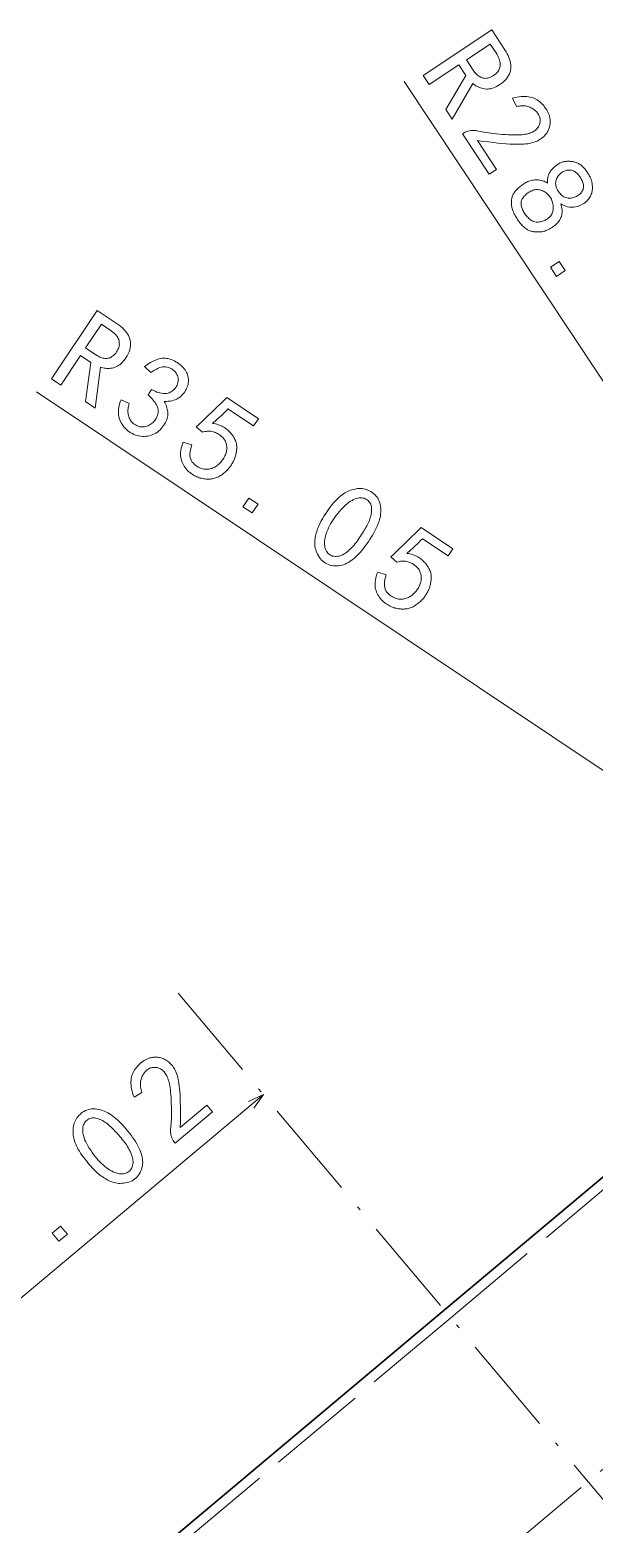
# Model space of a CAD drawing. Extents: x 71 to 1149, y 128 to 824.
# Drawn here: x 585 to 652.7, y 644.3 to 823.7 of the extents above; entities that cross this region are included whole.
import ezdxf

# ---------------------------------------------------------------- set-up
doc = ezdxf.new("R2010")
doc.units = 0
doc.linetypes.add('DASHDOT', pattern=[18.5, 12, -3, 0.5, -3])
doc.linetypes.add('DASHED', pattern=[15, 12, -3])

msp = doc.modelspace()

# ---------------------------------------------------------------- linework, layer by layer
at = {"color": 7, "lineweight": 13}
for p, q in [((709.49, 697.62), (629.94, 817.54)), ((709.49, 697.62), (585.78, 780.28)), ((613.03, 695.9), (457.52, 565.41))]:
    msp.add_line(p, q, dxfattribs=at)
at = {"color": 7, "lineweight": 35}
for q in [(692.2, 718.23), (481.53, 541.46)]:
    msp.add_line((634.75, 670.02), q, dxfattribs=at)
at = {"color": 7, "linetype": 'DASHED', "lineweight": 13}
for q in [(692.97, 717.31), (482.3, 540.54)]:
    msp.add_line((635.52, 669.1), q, dxfattribs=at)
at = {"color": 7, "linetype": 'DASHDOT', "lineweight": 13}
for p, q in [((602.8, 708.09), (701.27, 590.74)), ((679.53, 672.49), (471.32, 497.78))]:
    msp.add_line(p, q, dxfattribs=at)
at = {"color": 7, "lineweight": 13}
for points in [[(635.69, 813.03), (634.92, 814.18), (637.33, 818.28), (636.5, 819.53), (632.94, 817.17), (632.2, 818.28), (640.44, 823.74), (642.04, 821.33), (642.18, 821.1), (642.31, 820.87), (642.42, 820.65), (642.52, 820.42), (642.59, 820.19), (642.66, 819.97), (642.7, 819.75), (642.73, 819.53), (642.74, 819.31), (642.73, 819.09), (642.7, 818.87), (642.65, 818.66), (642.58, 818.46), (642.48, 818.26), (642.36, 818.06), (642.22, 817.87), (642.05, 817.69), (641.86, 817.51), (641.64, 817.33), (641.4, 817.17), (641.21, 817.05), (641.02, 816.94), (640.84, 816.85), (640.65, 816.78), (640.47, 816.72), (640.29, 816.68), (640.11, 816.65), (639.93, 816.64), (639.76, 816.64), (639.59, 816.66), (639.42, 816.69), (639.26, 816.73), (639.11, 816.77), (638.96, 816.83), (638.81, 816.89), (638.68, 816.96), (638.54, 817.04), (638.42, 817.12), (638.3, 817.22), (638.18, 817.32)], [(640.67, 818.27), (640.8, 818.37), (640.92, 818.46), (641.02, 818.56), (641.12, 818.67), (641.2, 818.78), (641.28, 818.89), (641.34, 819.01), (641.39, 819.13), (641.43, 819.26), (641.46, 819.39), (641.47, 819.52), (641.47, 819.66), (641.46, 819.81), (641.43, 819.96), (641.39, 820.11), (641.33, 820.27), (641.26, 820.44), (641.18, 820.61), (641.08, 820.79), (640.96, 820.97), (640.26, 822.03), (637.42, 820.14), (638.31, 818.79), (638.39, 818.68), (638.47, 818.58), (638.56, 818.48), (638.65, 818.39), (638.75, 818.3), (638.85, 818.23), (638.96, 818.16), (639.07, 818.09), (639.18, 818.04), (639.3, 817.99), (639.42, 817.95), (639.54, 817.93), (639.67, 817.92), (639.8, 817.93), (639.94, 817.95), (640.08, 817.98), (640.22, 818.03), (640.37, 818.1), (640.52, 818.18)], [(637.12, 811.39), (637.27, 811.47), (637.43, 811.54), (637.59, 811.59), (637.76, 811.63), (637.93, 811.65), (638.11, 811.66), (638.29, 811.66), (638.48, 811.65), (638.67, 811.62), (638.87, 811.58), (639.07, 811.53), (639.3, 811.49), (639.54, 811.44), (639.8, 811.4), (640.08, 811.36), (640.37, 811.32), (640.69, 811.28), (641.02, 811.25), (641.36, 811.22), (641.73, 811.19), (642.09, 811.16), (642.43, 811.14), (642.76, 811.13), (643.06, 811.12), (643.34, 811.12), (643.61, 811.12), (643.85, 811.13), (644.07, 811.15), (644.28, 811.17), (644.46, 811.2), (644.63, 811.23), (644.79, 811.27), (644.94, 811.31), (645.08, 811.36), (645.22, 811.41), (645.34, 811.47), (645.46, 811.53), (645.57, 811.6), (645.67, 811.67), (645.76, 811.75), (645.84, 811.83), (645.92, 811.91), (645.99, 812), (646.05, 812.09), (646.1, 812.19), (646.15, 812.29), (646.18, 812.39), (646.21, 812.5), (646.24, 812.62), (646.25, 812.73), (646.26, 812.85), (646.26, 812.96), (646.25, 813.08), (646.23, 813.19), (646.2, 813.29), (646.16, 813.4), (646.12, 813.5), (646.06, 813.6), (646, 813.7), (645.93, 813.8), (645.85, 813.89), (645.76, 813.98), (645.67, 814.06), (645.58, 814.14), (645.48, 814.21), (645.37, 814.28), (645.26, 814.34), (645.15, 814.4), (645.03, 814.46), (644.9, 814.51), (644.77, 814.55), (644.64, 814.58), (644.5, 814.61), (644.36, 814.62), (644.21, 814.63), (644.06, 814.63), (643.91, 814.62), (643.75, 814.6), (643.59, 814.57), (643.43, 814.53), (642.96, 815.54), (643.23, 815.61), (643.49, 815.66), (643.74, 815.7), (643.98, 815.73), (644.21, 815.74), (644.44, 815.74), (644.65, 815.73), (644.85, 815.71), (645.05, 815.68), (645.23, 815.63), (645.41, 815.57), (645.58, 815.5), (645.75, 815.42), (645.91, 815.33), (646.06, 815.23), (646.21, 815.12), (646.35, 815), (646.48, 814.87), (646.61, 814.73), (646.73, 814.57), (646.8, 814.48), (646.87, 814.4), (646.93, 814.31), (646.99, 814.22), (647.05, 814.13), (647.1, 814.04), (647.15, 813.95), (647.2, 813.87), (647.24, 813.78), (647.28, 813.69), (647.32, 813.6), (647.35, 813.51), (647.37, 813.42), (647.4, 813.32), (647.42, 813.22), (647.44, 813.12), (647.45, 813.01), (647.46, 812.9), (647.47, 812.79), (647.47, 812.67), (647.47, 812.56), (647.46, 812.44), (647.44, 812.32), (647.42, 812.2), (647.39, 812.08), (647.35, 811.96), (647.3, 811.84), (647.25, 811.72), (647.19, 811.59), (647.12, 811.47), (647.05, 811.35), (646.96, 811.23), (646.87, 811.12), (646.77, 811.01), (646.66, 810.9), (646.54, 810.8), (646.41, 810.7), (646.27, 810.61), (646.13, 810.52), (645.97, 810.43), (645.81, 810.35), (645.63, 810.28), (645.44, 810.21), (645.23, 810.16), (645.01, 810.11), (644.77, 810.07), (644.52, 810.04), (644.26, 810.02), (643.99, 810), (643.7, 810), (643.38, 810), (643.02, 810.01), (642.63, 810.03), (642.19, 810.06), (641.71, 810.1), (641.19, 810.15), (640.64, 810.21), (640.04, 810.28), (639.4, 810.35), (638.72, 810.44), (641.02, 806.97), (640.15, 806.4), (636.93, 811.26)], [(644.3, 805.27), (644.42, 805.34), (644.54, 805.41), (644.66, 805.47), (644.79, 805.52), (644.92, 805.57), (645.06, 805.62), (645.19, 805.65), (645.34, 805.68), (645.48, 805.71), (645.63, 805.73), (645.78, 805.74), (645.93, 805.74), (646.08, 805.73), (646.23, 805.71), (646.38, 805.67), (646.54, 805.63), (646.69, 805.58), (646.84, 805.51), (647, 805.44), (647.16, 805.35), (647.15, 805.51), (647.15, 805.66), (647.16, 805.81), (647.17, 805.94), (647.19, 806.07), (647.22, 806.2), (647.25, 806.31), (647.29, 806.42), (647.34, 806.52), (647.39, 806.62), (647.45, 806.71), (647.51, 806.8), (647.58, 806.89), (647.65, 806.98), (647.73, 807.06), (647.81, 807.15), (647.9, 807.23), (647.99, 807.31), (648.09, 807.38), (648.19, 807.46), (648.29, 807.53), (648.39, 807.6), (648.49, 807.66), (648.6, 807.72), (648.7, 807.76), (648.8, 807.81), (648.9, 807.85), (649, 807.88), (649.1, 807.9), (649.2, 807.92), (649.3, 807.94), (649.4, 807.95), (649.5, 807.96), (649.61, 807.96), (649.71, 807.96), (649.82, 807.96), (649.93, 807.95), (650.04, 807.93), (650.15, 807.92), (650.26, 807.9), (650.37, 807.87), (650.47, 807.84), (650.58, 807.81), (650.68, 807.77), (650.78, 807.73), (650.87, 807.68), (650.96, 807.63), (651.05, 807.58), (651.13, 807.52), (651.21, 807.45), (651.29, 807.39), (651.36, 807.32), (651.44, 807.24), (651.51, 807.17), (651.58, 807.09), (651.65, 807), (651.72, 806.92), (651.79, 806.83), (651.86, 806.74), (651.92, 806.64), (651.98, 806.55), (652.04, 806.45), (652.1, 806.36), (652.15, 806.26), (652.2, 806.17), (652.25, 806.08), (652.29, 805.98), (652.33, 805.89), (652.37, 805.8), (652.4, 805.71), (652.43, 805.62), (652.46, 805.52), (652.48, 805.42), (652.5, 805.32), (652.51, 805.21), (652.52, 805.1), (652.53, 804.99), (652.54, 804.87), (652.54, 804.75), (652.53, 804.62), (652.52, 804.49), (652.51, 804.37), (652.48, 804.24), (652.45, 804.12), (652.4, 804), (652.35, 803.88), (652.29, 803.76), (652.22, 803.64), (652.14, 803.52), (652.06, 803.4), (651.96, 803.29), (651.86, 803.18), (651.75, 803.08), (651.62, 802.99), (651.49, 802.9), (651.35, 802.81), (651.2, 802.74), (651.04, 802.66), (650.87, 802.59), (650.69, 802.53), (650.51, 802.48), (650.32, 802.45), (650.13, 802.44), (649.94, 802.45), (649.75, 802.47), (649.55, 802.51), (649.35, 802.57), (649.15, 802.65), (648.95, 802.75), (648.74, 802.87), (648.79, 802.67), (648.84, 802.49), (648.87, 802.31), (648.89, 802.13), (648.89, 801.96), (648.89, 801.8), (648.88, 801.65), (648.85, 801.5), (648.81, 801.35), (648.76, 801.22), (648.7, 801.08), (648.63, 800.95), (648.55, 800.83), (648.46, 800.71), (648.37, 800.59), (648.26, 800.48), (648.15, 800.37), (648.03, 800.26), (647.89, 800.16), (647.75, 800.06), (647.61, 799.97), (647.47, 799.89), (647.33, 799.81), (647.2, 799.75), (647.07, 799.69), (646.94, 799.64), (646.81, 799.59), (646.69, 799.56), (646.57, 799.53), (646.45, 799.51), (646.34, 799.5), (646.23, 799.49), (646.12, 799.48), (646.01, 799.48), (645.9, 799.48), (645.8, 799.48), (645.7, 799.48), (645.6, 799.49), (645.51, 799.5), (645.41, 799.52), (645.32, 799.53), (645.23, 799.56), (645.13, 799.58), (645.04, 799.62), (644.95, 799.66), (644.85, 799.7), (644.76, 799.75), (644.66, 799.81), (644.57, 799.87), (644.47, 799.93), (644.38, 800.01), (644.29, 800.09), (644.19, 800.17), (644.1, 800.27), (644.01, 800.37), (643.91, 800.48), (643.82, 800.59), (643.73, 800.71), (643.63, 800.84), (643.54, 800.98), (643.45, 801.12), (643.37, 801.25), (643.29, 801.39), (643.22, 801.52), (643.15, 801.66), (643.09, 801.79), (643.04, 801.92), (642.99, 802.04), (642.95, 802.17), (642.91, 802.29), (642.88, 802.42), (642.85, 802.54), (642.83, 802.66), (642.82, 802.78), (642.81, 802.9), (642.81, 803.02), (642.81, 803.13), (642.82, 803.25), (642.84, 803.36), (642.86, 803.47), (642.88, 803.58), (642.91, 803.69), (642.95, 803.8), (642.99, 803.9), (643.04, 804), (643.09, 804.1), (643.14, 804.19), (643.21, 804.28), (643.27, 804.37), (643.35, 804.46), (643.42, 804.54), (643.51, 804.63), (643.59, 804.71), (643.68, 804.79), (643.78, 804.87), (643.87, 804.95), (643.97, 805.03), (644.08, 805.11), (644.19, 805.19)], [(648.88, 806.63), (648.78, 806.57), (648.69, 806.49), (648.61, 806.41), (648.53, 806.33), (648.46, 806.24), (648.4, 806.14), (648.33, 806.04), (648.28, 805.93), (648.23, 805.81), (648.18, 805.69), (648.15, 805.56), (648.13, 805.44), (648.12, 805.31), (648.13, 805.17), (648.15, 805.04), (648.18, 804.9), (648.23, 804.77), (648.29, 804.63), (648.36, 804.49), (648.45, 804.34), (648.55, 804.2), (648.65, 804.08), (648.76, 803.97), (648.87, 803.87), (648.98, 803.78), (649.1, 803.71), (649.22, 803.65), (649.34, 803.6), (649.47, 803.57), (649.61, 803.55), (649.74, 803.54), (649.87, 803.54), (650, 803.55), (650.13, 803.57), (650.26, 803.6), (650.38, 803.64), (650.51, 803.69), (650.63, 803.75), (650.75, 803.82), (650.86, 803.9), (650.98, 803.98), (651.08, 804.07), (651.17, 804.17), (651.24, 804.26), (651.31, 804.36), (651.36, 804.47), (651.41, 804.58), (651.44, 804.69), (651.46, 804.8), (651.47, 804.92), (651.47, 805.04), (651.45, 805.16), (651.43, 805.29), (651.4, 805.41), (651.35, 805.54), (651.3, 805.67), (651.23, 805.79), (651.16, 805.92), (651.07, 806.06), (650.97, 806.19), (650.87, 806.32), (650.77, 806.43), (650.66, 806.53), (650.56, 806.62), (650.45, 806.7), (650.35, 806.77), (650.24, 806.82), (650.13, 806.86), (650.02, 806.89), (649.91, 806.9), (649.8, 806.91), (649.69, 806.91), (649.58, 806.9), (649.48, 806.88), (649.37, 806.86), (649.27, 806.83), (649.17, 806.79), (649.07, 806.75), (648.97, 806.69)], [(645.01, 804.31), (644.89, 804.24), (644.78, 804.16), (644.68, 804.08), (644.58, 804), (644.49, 803.91), (644.4, 803.83), (644.32, 803.74), (644.25, 803.64), (644.18, 803.55), (644.12, 803.45), (644.07, 803.34), (644.03, 803.24), (644, 803.13), (643.98, 803.02), (643.97, 802.9), (643.97, 802.79), (643.99, 802.66), (644.01, 802.54), (644.05, 802.41), (644.1, 802.28), (644.15, 802.15), (644.21, 802.03), (644.28, 801.9), (644.35, 801.78), (644.43, 801.66), (644.52, 801.54), (644.61, 801.43), (644.71, 801.31), (644.81, 801.2), (644.92, 801.1), (645.03, 801), (645.15, 800.91), (645.27, 800.84), (645.39, 800.77), (645.51, 800.73), (645.64, 800.69), (645.77, 800.67), (645.9, 800.66), (646.03, 800.66), (646.17, 800.68), (646.3, 800.7), (646.44, 800.73), (646.56, 800.77), (646.69, 800.81), (646.81, 800.86), (646.92, 800.92), (647.03, 800.98), (647.14, 801.05), (647.24, 801.13), (647.34, 801.21), (647.43, 801.3), (647.51, 801.39), (647.59, 801.5), (647.65, 801.6), (647.7, 801.72), (647.75, 801.84), (647.78, 801.97), (647.81, 802.11), (647.82, 802.25), (647.83, 802.4), (647.83, 802.56), (647.82, 802.7), (647.79, 802.85), (647.76, 802.99), (647.72, 803.13), (647.67, 803.26), (647.61, 803.4), (647.54, 803.52), (647.47, 803.65), (647.38, 803.77), (647.28, 803.88), (647.18, 803.99), (647.08, 804.08), (646.98, 804.17), (646.87, 804.25), (646.75, 804.32), (646.63, 804.38), (646.51, 804.44), (646.39, 804.48), (646.26, 804.52), (646.13, 804.54), (646, 804.56), (645.87, 804.56), (645.74, 804.56), (645.62, 804.54), (645.49, 804.52), (645.37, 804.48), (645.25, 804.43), (645.13, 804.38)], [(648.22, 794.13), (647.49, 795.24), (648.55, 795.94), (649.28, 794.83)], [(592.82, 778.33), (591.67, 779.1), (592.31, 783.81), (591.06, 784.64), (588.69, 781.09), (587.58, 781.83), (593.07, 790.05), (595.47, 788.44), (595.7, 788.28), (595.9, 788.12), (596.09, 787.95), (596.27, 787.78), (596.43, 787.6), (596.57, 787.42), (596.7, 787.23), (596.81, 787.04), (596.9, 786.84), (596.98, 786.63), (597.04, 786.43), (597.07, 786.21), (597.08, 785.99), (597.07, 785.77), (597.03, 785.55), (596.97, 785.32), (596.89, 785.08), (596.78, 784.84), (596.65, 784.6), (596.5, 784.35), (596.37, 784.17), (596.23, 784), (596.09, 783.84), (595.95, 783.7), (595.81, 783.58), (595.66, 783.47), (595.5, 783.37), (595.35, 783.29), (595.18, 783.23), (595.02, 783.18), (594.85, 783.14), (594.69, 783.12), (594.53, 783.1), (594.37, 783.09), (594.21, 783.09), (594.06, 783.11), (593.91, 783.13), (593.76, 783.16), (593.61, 783.2), (593.46, 783.25)], [(595.39, 785.09), (595.47, 785.22), (595.55, 785.36), (595.61, 785.49), (595.65, 785.62), (595.69, 785.76), (595.71, 785.89), (595.73, 786.02), (595.72, 786.16), (595.71, 786.29), (595.69, 786.42), (595.65, 786.55), (595.6, 786.68), (595.53, 786.81), (595.45, 786.94), (595.35, 787.07), (595.23, 787.19), (595.1, 787.32), (594.96, 787.44), (594.8, 787.56), (594.62, 787.69), (593.57, 788.39), (591.67, 785.56), (593.02, 784.66), (593.13, 784.59), (593.25, 784.52), (593.37, 784.46), (593.49, 784.42), (593.61, 784.38), (593.73, 784.34), (593.86, 784.32), (593.98, 784.3), (594.11, 784.3), (594.24, 784.3), (594.36, 784.31), (594.49, 784.34), (594.61, 784.38), (594.73, 784.43), (594.84, 784.51), (594.96, 784.59), (595.07, 784.69), (595.18, 784.81), (595.29, 784.94)], [(595.93, 779.31), (596.89, 778.87), (596.85, 778.72), (596.82, 778.57), (596.79, 778.43), (596.77, 778.28), (596.76, 778.13), (596.76, 777.99), (596.76, 777.85), (596.78, 777.7), (596.8, 777.56), (596.82, 777.42), (596.86, 777.29), (596.91, 777.16), (596.97, 777.03), (597.03, 776.91), (597.11, 776.8), (597.2, 776.69), (597.3, 776.59), (597.4, 776.49), (597.52, 776.4), (597.65, 776.32), (597.78, 776.24), (597.92, 776.18), (598.05, 776.13), (598.19, 776.09), (598.33, 776.07), (598.47, 776.06), (598.61, 776.06), (598.75, 776.08), (598.89, 776.11), (599.04, 776.15), (599.18, 776.21), (599.31, 776.27), (599.44, 776.34), (599.56, 776.42), (599.67, 776.51), (599.78, 776.61), (599.88, 776.71), (599.97, 776.83), (600.06, 776.95), (600.14, 777.08), (600.21, 777.22), (600.27, 777.35), (600.32, 777.49), (600.35, 777.63), (600.38, 777.76), (600.39, 777.89), (600.39, 778.03), (600.37, 778.16), (600.35, 778.3), (600.31, 778.43), (600.26, 778.56), (600.2, 778.7), (600.12, 778.84), (600.03, 778.99), (599.92, 779.13), (599.8, 779.28), (599.67, 779.44), (599.52, 779.59), (599.36, 779.75), (599.18, 779.91), (599.6, 780.54), (599.81, 780.43), (600.02, 780.34), (600.22, 780.25), (600.41, 780.19), (600.59, 780.14), (600.77, 780.1), (600.94, 780.07), (601.11, 780.06), (601.27, 780.07), (601.42, 780.09), (601.57, 780.12), (601.71, 780.16), (601.84, 780.22), (601.96, 780.29), (602.08, 780.37), (602.2, 780.46), (602.3, 780.56), (602.4, 780.68), (602.5, 780.8), (602.58, 780.94), (602.66, 781.09), (602.72, 781.23), (602.76, 781.38), (602.79, 781.52), (602.8, 781.67), (602.8, 781.81), (602.78, 781.95), (602.75, 782.09), (602.7, 782.23), (602.63, 782.37), (602.55, 782.51), (602.47, 782.63), (602.37, 782.74), (602.27, 782.85), (602.15, 782.94), (602.03, 783.03), (601.9, 783.1), (601.76, 783.16), (601.61, 783.22), (601.46, 783.26), (601.29, 783.29), (601.12, 783.3), (600.94, 783.28), (600.76, 783.25), (600.57, 783.19), (600.37, 783.12), (600.17, 783.02), (599.96, 782.9), (599.74, 782.77), (599.52, 782.61), (598.75, 783.33), (598.93, 783.46), (599.1, 783.58), (599.28, 783.69), (599.45, 783.8), (599.63, 783.89), (599.8, 783.98), (599.98, 784.06), (600.16, 784.13), (600.33, 784.19), (600.51, 784.24), (600.69, 784.28), (600.87, 784.31), (601.05, 784.32), (601.23, 784.32), (601.41, 784.3), (601.59, 784.27), (601.78, 784.22), (601.96, 784.16), (602.14, 784.09), (602.33, 784), (602.51, 783.9), (602.68, 783.8), (602.84, 783.69), (602.99, 783.57), (603.14, 783.45), (603.27, 783.33), (603.39, 783.19), (603.5, 783.06), (603.61, 782.92), (603.7, 782.77), (603.78, 782.62), (603.85, 782.47), (603.91, 782.32), (603.95, 782.16), (603.99, 782), (604.01, 781.85), (604.02, 781.69), (604.01, 781.53), (604, 781.36), (603.97, 781.2), (603.93, 781.04), (603.88, 780.88), (603.82, 780.72), (603.75, 780.57), (603.67, 780.42), (603.57, 780.28), (603.47, 780.13), (603.36, 780), (603.23, 779.86), (603.09, 779.73), (602.95, 779.61), (602.79, 779.5), (602.62, 779.41), (602.44, 779.33), (602.24, 779.26), (602.03, 779.21), (601.82, 779.17), (601.59, 779.14), (601.34, 779.13), (601.09, 779.13), (601.18, 778.98), (601.26, 778.83), (601.33, 778.68), (601.39, 778.52), (601.44, 778.37), (601.48, 778.21), (601.52, 778.05), (601.54, 777.89), (601.55, 777.73), (601.55, 777.57), (601.53, 777.41), (601.51, 777.24), (601.47, 777.08), (601.41, 776.91), (601.34, 776.74), (601.26, 776.58), (601.16, 776.41), (601.04, 776.24), (600.92, 776.07), (600.77, 775.9), (600.62, 775.73), (600.46, 775.58), (600.29, 775.45), (600.12, 775.33), (599.94, 775.23), (599.75, 775.14), (599.55, 775.07), (599.35, 775.01), (599.14, 774.97), (598.92, 774.94), (598.7, 774.93), (598.49, 774.93), (598.28, 774.95), (598.07, 774.98), (597.87, 775.03), (597.67, 775.09), (597.48, 775.17), (597.29, 775.26), (597.1, 775.36), (596.92, 775.48), (596.74, 775.61), (596.58, 775.75), (596.43, 775.9), (596.3, 776.05), (596.17, 776.21), (596.06, 776.38), (595.95, 776.55), (595.86, 776.73), (595.78, 776.92), (595.72, 777.12), (595.67, 777.32), (595.63, 777.53), (595.61, 777.74), (595.61, 777.95), (595.62, 778.17), (595.65, 778.39), (595.69, 778.61), (595.76, 778.84), (595.83, 779.07)], [(604.42, 773.91), (604.33, 773.62), (604.26, 773.34), (604.21, 773.07), (604.2, 772.83), (604.2, 772.6), (604.23, 772.38), (604.29, 772.19), (604.37, 772.01), (604.48, 771.85), (604.61, 771.7), (604.75, 771.57), (604.9, 771.45), (605.04, 771.35), (605.19, 771.25), (605.33, 771.18), (605.47, 771.11), (605.62, 771.06), (605.76, 771.02), (605.9, 771), (606.04, 770.98), (606.19, 770.98), (606.32, 770.99), (606.46, 771), (606.59, 771.03), (606.72, 771.06), (606.84, 771.09), (606.96, 771.14), (607.08, 771.19), (607.2, 771.25), (607.31, 771.32), (607.42, 771.4), (607.53, 771.48), (607.63, 771.56), (607.73, 771.65), (607.82, 771.75), (607.92, 771.85), (608.01, 771.96), (608.09, 772.08), (608.18, 772.2), (608.26, 772.32), (608.33, 772.45), (608.4, 772.58), (608.46, 772.71), (608.51, 772.83), (608.55, 772.96), (608.58, 773.09), (608.6, 773.22), (608.62, 773.35), (608.63, 773.48), (608.63, 773.6), (608.62, 773.73), (608.6, 773.85), (608.58, 773.97), (608.55, 774.09), (608.51, 774.2), (608.47, 774.31), (608.42, 774.42), (608.36, 774.52), (608.29, 774.62), (608.22, 774.71), (608.14, 774.8), (608.05, 774.89), (607.96, 774.97), (607.86, 775.05), (607.76, 775.12), (607.65, 775.19), (607.53, 775.26), (607.41, 775.32), (607.27, 775.38), (607.14, 775.43), (607, 775.48), (606.86, 775.51), (606.72, 775.54), (606.57, 775.55), (606.43, 775.56), (606.29, 775.55), (606.14, 775.53), (606, 775.51), (605.85, 775.47), (605.7, 775.42), (604.95, 776.06), (605.04, 776.14), (605.19, 776.27), (605.4, 776.47), (605.68, 776.73), (606.01, 777.05), (606.41, 777.44), (606.87, 777.88), (607.4, 778.39), (607.98, 778.95), (608.63, 779.58), (612.42, 777.05), (611.84, 776.18), (608.77, 778.24), (608.55, 778.01), (608.34, 777.8), (608.14, 777.6), (607.94, 777.41), (607.75, 777.23), (607.57, 777.06), (607.39, 776.9), (607.22, 776.76), (607.06, 776.62), (606.91, 776.49), (607.09, 776.46), (607.27, 776.42), (607.44, 776.38), (607.61, 776.33), (607.77, 776.27), (607.92, 776.21), (608.07, 776.14), (608.2, 776.07), (608.34, 775.99), (608.46, 775.9), (608.58, 775.81), (608.7, 775.72), (608.81, 775.62), (608.92, 775.52), (609.02, 775.41), (609.12, 775.3), (609.21, 775.18), (609.3, 775.06), (609.39, 774.94), (609.47, 774.81), (609.55, 774.68), (609.61, 774.55), (609.67, 774.42), (609.72, 774.3), (609.76, 774.17), (609.79, 774.04), (609.81, 773.91), (609.83, 773.78), (609.83, 773.66), (609.83, 773.53), (609.82, 773.4), (609.81, 773.28), (609.79, 773.16), (609.77, 773.04), (609.75, 772.92), (609.73, 772.8), (609.7, 772.69), (609.67, 772.58), (609.64, 772.47), (609.6, 772.36), (609.57, 772.25), (609.52, 772.15), (609.48, 772.04), (609.43, 771.93), (609.37, 771.83), (609.31, 771.72), (609.25, 771.62), (609.19, 771.52), (609.12, 771.41), (609.04, 771.31), (608.96, 771.21), (608.88, 771.11), (608.8, 771.01), (608.71, 770.91), (608.62, 770.82), (608.52, 770.73), (608.42, 770.64), (608.32, 770.55), (608.21, 770.46), (608.1, 770.37), (607.99, 770.29), (607.88, 770.22), (607.76, 770.15), (607.64, 770.09), (607.53, 770.03), (607.41, 769.98), (607.29, 769.94), (607.16, 769.9), (607.04, 769.87), (606.92, 769.85), (606.79, 769.83), (606.66, 769.81), (606.53, 769.81), (606.4, 769.8), (606.27, 769.81), (606.14, 769.81), (606.01, 769.83), (605.87, 769.84), (605.73, 769.87), (605.59, 769.9), (605.45, 769.93), (605.32, 769.97), (605.18, 770.02), (605.04, 770.08), (604.9, 770.14), (604.76, 770.21), (604.62, 770.29), (604.48, 770.38), (604.35, 770.48), (604.21, 770.58), (604.07, 770.69), (603.95, 770.81), (603.83, 770.93), (603.71, 771.06), (603.61, 771.2), (603.51, 771.35), (603.42, 771.51), (603.34, 771.67), (603.26, 771.84), (603.19, 772.02), (603.13, 772.21), (603.09, 772.4), (603.07, 772.61), (603.07, 772.82), (603.08, 773.04), (603.11, 773.26), (603.15, 773.5), (603.22, 773.74), (603.3, 773.99), (603.39, 774.25)], [(620.92, 766.26), (621.1, 766.5), (621.28, 766.73), (621.46, 766.94), (621.63, 767.14), (621.8, 767.32), (621.97, 767.49), (622.14, 767.65), (622.31, 767.79), (622.47, 767.92), (622.63, 768.03), (622.8, 768.14), (622.96, 768.23), (623.13, 768.32), (623.3, 768.39), (623.47, 768.46), (623.64, 768.52), (623.81, 768.57), (623.99, 768.61), (624.16, 768.64), (624.34, 768.67), (624.52, 768.68), (624.7, 768.68), (624.88, 768.66), (625.05, 768.64), (625.23, 768.6), (625.4, 768.54), (625.57, 768.48), (625.74, 768.4), (625.91, 768.31), (626.08, 768.2), (626.24, 768.08), (626.39, 767.95), (626.52, 767.81), (626.64, 767.66), (626.75, 767.5), (626.84, 767.33), (626.92, 767.14), (626.99, 766.95), (627.04, 766.74), (627.08, 766.52), (627.11, 766.3), (627.12, 766.07), (627.12, 765.85), (627.1, 765.62), (627.07, 765.39), (627.03, 765.16), (626.97, 764.93), (626.91, 764.69), (626.82, 764.46), (626.73, 764.22), (626.62, 763.98), (626.5, 763.74), (626.38, 763.5), (626.24, 763.25), (626.09, 763), (625.94, 762.75), (625.77, 762.5), (625.6, 762.24), (625.42, 761.98), (625.22, 761.72), (625.03, 761.46), (624.83, 761.22), (624.63, 760.99), (624.44, 760.77), (624.24, 760.58), (624.04, 760.39), (623.84, 760.22), (623.65, 760.07), (623.45, 759.93), (623.25, 759.8), (623.05, 759.69), (622.85, 759.6), (622.65, 759.52), (622.45, 759.46), (622.25, 759.41), (622.05, 759.38), (621.84, 759.37), (621.64, 759.37), (621.43, 759.38), (621.22, 759.42), (621.02, 759.47), (620.83, 759.53), (620.64, 759.61), (620.47, 759.71), (620.31, 759.81), (620.15, 759.94), (620.01, 760.08), (619.87, 760.23), (619.75, 760.4), (619.64, 760.58), (619.53, 760.77), (619.45, 760.96), (619.37, 761.15), (619.31, 761.34), (619.26, 761.52), (619.22, 761.71), (619.2, 761.89), (619.19, 762.07), (619.19, 762.25), (619.21, 762.43), (619.23, 762.61), (619.26, 762.79), (619.3, 762.97), (619.33, 763.14), (619.38, 763.32), (619.43, 763.49), (619.48, 763.66), (619.54, 763.84), (619.6, 764), (619.67, 764.17), (619.75, 764.35), (619.84, 764.53), (619.93, 764.71), (620.04, 764.91), (620.16, 765.12), (620.29, 765.33), (620.43, 765.55), (620.59, 765.78), (620.75, 766.01)], [(611.67, 765.73), (610.57, 766.47), (611.28, 767.52), (612.38, 766.79)], [(622.13, 765.87), (621.93, 765.63), (621.74, 765.38), (621.56, 765.14), (621.4, 764.9), (621.24, 764.65), (621.1, 764.41), (620.97, 764.17), (620.85, 763.93), (620.75, 763.69), (620.65, 763.45), (620.57, 763.22), (620.5, 762.99), (620.44, 762.77), (620.4, 762.56), (620.38, 762.36), (620.37, 762.16), (620.37, 761.97), (620.39, 761.79), (620.42, 761.62), (620.46, 761.46), (620.52, 761.3), (620.59, 761.16), (620.67, 761.04), (620.75, 760.92), (620.85, 760.82), (620.96, 760.74), (621.07, 760.67), (621.2, 760.61), (621.33, 760.56), (621.48, 760.53), (621.63, 760.52), (621.78, 760.51), (621.94, 760.53), (622.09, 760.55), (622.24, 760.6), (622.4, 760.65), (622.56, 760.72), (622.71, 760.81), (622.87, 760.91), (623.03, 761.03), (623.19, 761.15), (623.34, 761.29), (623.49, 761.43), (623.64, 761.57), (623.78, 761.72), (623.92, 761.88), (624.06, 762.05), (624.19, 762.22), (624.32, 762.4), (624.45, 762.58), (624.57, 762.77), (624.69, 762.95), (624.81, 763.13), (624.92, 763.31), (625.03, 763.49), (625.13, 763.66), (625.23, 763.84), (625.33, 764), (625.43, 764.17), (625.52, 764.34), (625.6, 764.5), (625.68, 764.67), (625.75, 764.83), (625.81, 765), (625.86, 765.17), (625.91, 765.33), (625.95, 765.5), (625.98, 765.67), (626, 765.85), (626.01, 766.02), (626.02, 766.19), (626.01, 766.35), (625.99, 766.5), (625.96, 766.64), (625.91, 766.77), (625.85, 766.9), (625.78, 767.02), (625.7, 767.12), (625.6, 767.22), (625.49, 767.31), (625.37, 767.39), (625.24, 767.45), (625.11, 767.5), (624.97, 767.53), (624.83, 767.55), (624.68, 767.55), (624.53, 767.54), (624.37, 767.51), (624.2, 767.47), (624.03, 767.42), (623.85, 767.34), (623.67, 767.25), (623.49, 767.14), (623.3, 767.02), (623.12, 766.87), (622.92, 766.71), (622.73, 766.52), (622.53, 766.32), (622.33, 766.11)], [(627.78, 758.31), (627.68, 758.01), (627.62, 757.73), (627.57, 757.47), (627.55, 757.22), (627.56, 756.99), (627.59, 756.78), (627.65, 756.58), (627.73, 756.4), (627.84, 756.24), (627.97, 756.09), (628.11, 755.96), (628.26, 755.84), (628.4, 755.74), (628.54, 755.65), (628.69, 755.57), (628.83, 755.5), (628.97, 755.45), (629.12, 755.42), (629.26, 755.39), (629.4, 755.38), (629.54, 755.38), (629.68, 755.38), (629.82, 755.4), (629.95, 755.42), (630.08, 755.45), (630.2, 755.49), (630.32, 755.53), (630.44, 755.59), (630.56, 755.65), (630.67, 755.71), (630.78, 755.79), (630.88, 755.87), (630.99, 755.96), (631.09, 756.05), (631.18, 756.14), (631.28, 756.25), (631.37, 756.36), (631.45, 756.47), (631.54, 756.59), (631.62, 756.72), (631.69, 756.84), (631.76, 756.97), (631.82, 757.1), (631.86, 757.23), (631.91, 757.36), (631.94, 757.48), (631.96, 757.61), (631.98, 757.74), (631.99, 757.87), (631.99, 758), (631.98, 758.12), (631.96, 758.25), (631.94, 758.37), (631.91, 758.48), (631.87, 758.59), (631.83, 758.7), (631.78, 758.81), (631.72, 758.91), (631.65, 759.01), (631.58, 759.1), (631.5, 759.19), (631.41, 759.28), (631.32, 759.36), (631.22, 759.44), (631.12, 759.52), (631.01, 759.59), (630.89, 759.65), (630.76, 759.72), (630.63, 759.77), (630.5, 759.83), (630.36, 759.87), (630.22, 759.91), (630.08, 759.93), (629.93, 759.95), (629.79, 759.95), (629.65, 759.94), (629.5, 759.93), (629.36, 759.9), (629.21, 759.86), (629.06, 759.81), (628.31, 760.45), (628.4, 760.53), (628.55, 760.67), (628.76, 760.87), (629.04, 761.13), (629.37, 761.45), (629.77, 761.83), (630.23, 762.27), (630.75, 762.78), (631.34, 763.35), (631.98, 763.98), (635.78, 761.44), (635.2, 760.58), (632.13, 762.63), (631.91, 762.41), (631.7, 762.2), (631.49, 762), (631.3, 761.81), (631.11, 761.63), (630.93, 761.46), (630.75, 761.3), (630.58, 761.15), (630.42, 761.01), (630.27, 760.88), (630.45, 760.85), (630.63, 760.81), (630.8, 760.77), (630.97, 760.72), (631.13, 760.67), (631.28, 760.6), (631.42, 760.54), (631.56, 760.46), (631.7, 760.38), (631.82, 760.3), (631.94, 760.21), (632.06, 760.11), (632.17, 760.01), (632.27, 759.91), (632.38, 759.8), (632.48, 759.69), (632.57, 759.58), (632.66, 759.46), (632.75, 759.33), (632.83, 759.21), (632.91, 759.08), (632.97, 758.95), (633.03, 758.82), (633.08, 758.69), (633.12, 758.56), (633.15, 758.43), (633.17, 758.31), (633.19, 758.18), (633.19, 758.05), (633.19, 757.92), (633.18, 757.8), (633.17, 757.67), (633.15, 757.55), (633.13, 757.43), (633.11, 757.31), (633.09, 757.2), (633.06, 757.08), (633.03, 756.97), (633, 756.86), (632.96, 756.75), (632.92, 756.65), (632.88, 756.54), (632.84, 756.43), (632.78, 756.33), (632.73, 756.22), (632.67, 756.12), (632.61, 756.01), (632.54, 755.91), (632.47, 755.81), (632.4, 755.7), (632.32, 755.6), (632.24, 755.5), (632.16, 755.4), (632.07, 755.31), (631.98, 755.21), (631.88, 755.12), (631.78, 755.03), (631.68, 754.94), (631.57, 754.85), (631.46, 754.77), (631.35, 754.69), (631.24, 754.61), (631.12, 754.54), (631, 754.48), (630.88, 754.42), (630.77, 754.37), (630.64, 754.33), (630.52, 754.29), (630.4, 754.26), (630.28, 754.24), (630.15, 754.22), (630.02, 754.21), (629.89, 754.2), (629.76, 754.2), (629.63, 754.2), (629.5, 754.21), (629.36, 754.22), (629.23, 754.24), (629.09, 754.26), (628.95, 754.29), (628.81, 754.32), (628.67, 754.37), (628.54, 754.41), (628.4, 754.47), (628.26, 754.54), (628.12, 754.61), (627.98, 754.69), (627.84, 754.77), (627.7, 754.87), (627.57, 754.97), (627.43, 755.08), (627.31, 755.2), (627.19, 755.32), (627.07, 755.46), (626.97, 755.6), (626.87, 755.75), (626.78, 755.9), (626.7, 756.07), (626.62, 756.24), (626.55, 756.42), (626.49, 756.6), (626.45, 756.8), (626.43, 757), (626.43, 757.21), (626.44, 757.43), (626.47, 757.66), (626.51, 757.89), (626.58, 758.13), (626.66, 758.38), (626.75, 758.64)], [(602.28, 690.24), (602.18, 690.38), (602.1, 690.53), (602.03, 690.69), (601.97, 690.85), (601.92, 691.02), (601.89, 691.19), (601.87, 691.37), (601.87, 691.56), (601.87, 691.75), (601.89, 691.95), (601.92, 692.17), (601.94, 692.39), (601.95, 692.64), (601.97, 692.9), (601.97, 693.18), (601.98, 693.48), (601.98, 693.79), (601.98, 694.13), (601.97, 694.47), (601.96, 694.84), (601.95, 695.2), (601.93, 695.55), (601.91, 695.87), (601.88, 696.17), (601.85, 696.46), (601.82, 696.72), (601.78, 696.96), (601.74, 697.18), (601.69, 697.38), (601.64, 697.56), (601.59, 697.72), (601.54, 697.87), (601.47, 698.02), (601.41, 698.16), (601.34, 698.28), (601.27, 698.4), (601.2, 698.51), (601.12, 698.61), (601.04, 698.7), (600.95, 698.79), (600.86, 698.86), (600.77, 698.92), (600.67, 698.98), (600.58, 699.03), (600.47, 699.07), (600.37, 699.11), (600.26, 699.13), (600.15, 699.15), (600.04, 699.16), (599.92, 699.16), (599.8, 699.16), (599.69, 699.14), (599.58, 699.12), (599.47, 699.09), (599.36, 699.05), (599.26, 699), (599.17, 698.94), (599.07, 698.88), (598.98, 698.8), (598.89, 698.72), (598.81, 698.63), (598.73, 698.54), (598.66, 698.44), (598.59, 698.34), (598.53, 698.23), (598.48, 698.12), (598.43, 698), (598.38, 697.88), (598.34, 697.75), (598.31, 697.62), (598.28, 697.49), (598.26, 697.35), (598.25, 697.21), (598.25, 697.07), (598.26, 696.92), (598.28, 696.78), (598.31, 696.62), (598.34, 696.47), (598.39, 696.31), (598.44, 696.15), (597.49, 695.58), (597.4, 695.84), (597.32, 696.09), (597.25, 696.33), (597.2, 696.57), (597.16, 696.8), (597.13, 697.02), (597.12, 697.23), (597.12, 697.44), (597.13, 697.64), (597.15, 697.83), (597.19, 698.01), (597.24, 698.19), (597.3, 698.36), (597.37, 698.53), (597.46, 698.69), (597.55, 698.85), (597.65, 699), (597.77, 699.15), (597.9, 699.29), (598.03, 699.43), (598.11, 699.51), (598.2, 699.59), (598.28, 699.66), (598.36, 699.73), (598.44, 699.8), (598.52, 699.86), (598.6, 699.92), (598.69, 699.98), (598.77, 700.03), (598.85, 700.08), (598.93, 700.12), (599.02, 700.16), (599.11, 700.2), (599.2, 700.24), (599.3, 700.27), (599.4, 700.3), (599.51, 700.32), (599.61, 700.35), (599.73, 700.36), (599.84, 700.38), (599.96, 700.39), (600.07, 700.4), (600.19, 700.39), (600.32, 700.38), (600.44, 700.36), (600.56, 700.34), (600.69, 700.31), (600.81, 700.27), (600.94, 700.22), (601.07, 700.17), (601.2, 700.11), (601.33, 700.04), (601.45, 699.96), (601.57, 699.87), (601.69, 699.77), (601.8, 699.67), (601.92, 699.55), (602.03, 699.42), (602.13, 699.29), (602.23, 699.15), (602.33, 698.99), (602.43, 698.82), (602.51, 698.63), (602.59, 698.43), (602.66, 698.22), (602.73, 697.99), (602.79, 697.75), (602.84, 697.49), (602.88, 697.22), (602.92, 696.93), (602.96, 696.62), (602.98, 696.26), (603.01, 695.86), (603.03, 695.42), (603.04, 694.95), (603.05, 694.43), (603.06, 693.86), (603.06, 693.26), (603.05, 692.62), (603.04, 691.94), (606.23, 694.61), (606.9, 693.81), (602.42, 690.06)], [(591.57, 688.16), (591.39, 688.4), (591.22, 688.63), (591.06, 688.86), (590.92, 689.08), (590.79, 689.3), (590.68, 689.51), (590.57, 689.72), (590.48, 689.92), (590.41, 690.11), (590.34, 690.3), (590.29, 690.48), (590.24, 690.67), (590.21, 690.85), (590.18, 691.03), (590.17, 691.22), (590.16, 691.4), (590.16, 691.58), (590.17, 691.76), (590.19, 691.94), (590.21, 692.11), (590.25, 692.29), (590.3, 692.46), (590.36, 692.63), (590.44, 692.79), (590.53, 692.94), (590.63, 693.09), (590.74, 693.24), (590.86, 693.38), (591, 693.52), (591.15, 693.65), (591.31, 693.77), (591.47, 693.88), (591.64, 693.97), (591.82, 694.04), (592.01, 694.1), (592.2, 694.14), (592.4, 694.17), (592.61, 694.18), (592.82, 694.17), (593.04, 694.14), (593.26, 694.11), (593.48, 694.05), (593.7, 693.99), (593.91, 693.91), (594.12, 693.82), (594.33, 693.71), (594.54, 693.59), (594.74, 693.46), (594.95, 693.32), (595.15, 693.16), (595.35, 692.99), (595.54, 692.81), (595.74, 692.62), (595.94, 692.42), (596.14, 692.21), (596.34, 691.99), (596.54, 691.76), (596.74, 691.52), (596.93, 691.27), (597.13, 691.02), (597.32, 690.75), (597.5, 690.5), (597.67, 690.24), (597.82, 689.99), (597.95, 689.75), (598.07, 689.51), (598.18, 689.27), (598.27, 689.04), (598.35, 688.81), (598.42, 688.59), (598.47, 688.36), (598.5, 688.15), (598.52, 687.93), (598.53, 687.72), (598.51, 687.52), (598.49, 687.31), (598.44, 687.11), (598.38, 686.91), (598.31, 686.72), (598.22, 686.53), (598.11, 686.35), (598, 686.18), (597.87, 686.03), (597.73, 685.89), (597.58, 685.76), (597.42, 685.65), (597.25, 685.55), (597.06, 685.46), (596.86, 685.39), (596.66, 685.33), (596.45, 685.29), (596.24, 685.26), (596.04, 685.24), (595.84, 685.23), (595.65, 685.23), (595.46, 685.25), (595.28, 685.28), (595.1, 685.32), (594.93, 685.37), (594.76, 685.44), (594.59, 685.51), (594.43, 685.59), (594.27, 685.67), (594.11, 685.76), (593.96, 685.85), (593.81, 685.95), (593.66, 686.05), (593.51, 686.15), (593.36, 686.26), (593.22, 686.37), (593.07, 686.5), (592.93, 686.63), (592.77, 686.78), (592.61, 686.94), (592.45, 687.11), (592.29, 687.29), (592.11, 687.49), (591.94, 687.7), (591.76, 687.92)], [(592.28, 689.21), (592.46, 688.94), (592.64, 688.7), (592.82, 688.46), (593.01, 688.23), (593.2, 688.02), (593.39, 687.81), (593.59, 687.62), (593.78, 687.44), (593.98, 687.27), (594.19, 687.11), (594.39, 686.96), (594.59, 686.83), (594.78, 686.72), (594.97, 686.62), (595.16, 686.54), (595.35, 686.48), (595.53, 686.43), (595.71, 686.39), (595.88, 686.37), (596.05, 686.37), (596.21, 686.38), (596.37, 686.41), (596.51, 686.45), (596.64, 686.5), (596.76, 686.57), (596.88, 686.64), (596.98, 686.74), (597.07, 686.84), (597.15, 686.96), (597.22, 687.09), (597.28, 687.23), (597.32, 687.38), (597.35, 687.53), (597.37, 687.68), (597.37, 687.84), (597.36, 688.01), (597.34, 688.18), (597.3, 688.35), (597.24, 688.53), (597.18, 688.71), (597.1, 688.9), (597.02, 689.09), (596.92, 689.27), (596.83, 689.45), (596.72, 689.63), (596.61, 689.81), (596.49, 689.99), (596.36, 690.16), (596.23, 690.34), (596.08, 690.51), (595.94, 690.68), (595.8, 690.85), (595.66, 691.01), (595.51, 691.17), (595.38, 691.32), (595.24, 691.47), (595.1, 691.62), (594.97, 691.76), (594.83, 691.9), (594.7, 692.03), (594.56, 692.16), (594.43, 692.28), (594.29, 692.39), (594.15, 692.49), (594, 692.59), (593.85, 692.68), (593.7, 692.77), (593.54, 692.85), (593.38, 692.92), (593.22, 692.98), (593.06, 693.03), (592.91, 693.07), (592.76, 693.09), (592.61, 693.1), (592.47, 693.09), (592.33, 693.07), (592.2, 693.03), (592.07, 692.98), (591.95, 692.91), (591.84, 692.83), (591.73, 692.74), (591.63, 692.64), (591.55, 692.52), (591.48, 692.4), (591.42, 692.27), (591.38, 692.13), (591.35, 691.98), (591.33, 691.81), (591.32, 691.64), (591.33, 691.46), (591.35, 691.27), (591.38, 691.08), (591.44, 690.87), (591.51, 690.66), (591.59, 690.43), (591.7, 690.2), (591.82, 689.97), (591.95, 689.72), (592.11, 689.47)], [(589.49, 679.13), (588.47, 678.28), (587.65, 679.25), (588.67, 680.1)]]:
    msp.add_lwpolyline(points, close=True, dxfattribs=at)
msp.add_lwpolyline([(611.89, 694.26), (613.03, 695.9), (611.22, 695.05)], dxfattribs=at)

doc.saveas('drawing.dxf')
